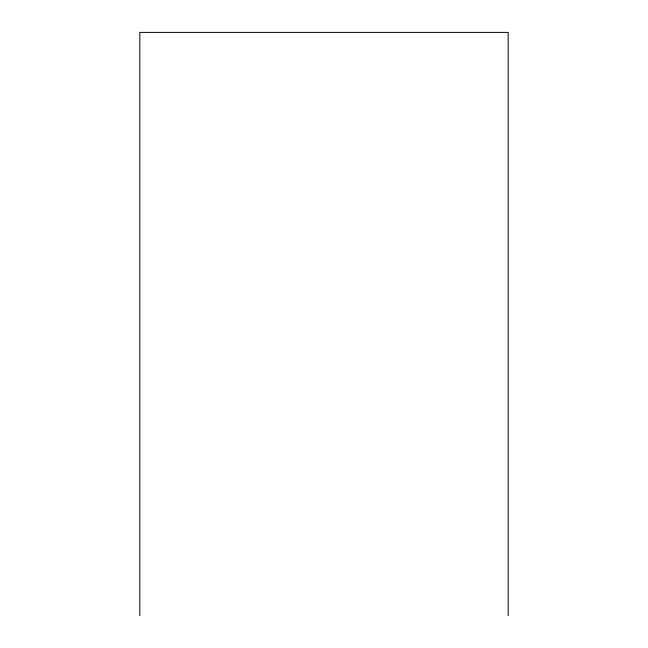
<?xml version="1.0" encoding="UTF-8"?>
<svg xmlns="http://www.w3.org/2000/svg" width="648" height="648" viewBox="0 0 648 648"><rect width="100%" height="100%" fill="white"/><g stroke="black" fill="none" stroke-linecap="round" stroke-linejoin="round"><path stroke-width="0.97" d="M508.17 615.6L508.17 32.4L139.83 32.4L139.83 615.6"/></g></svg>
